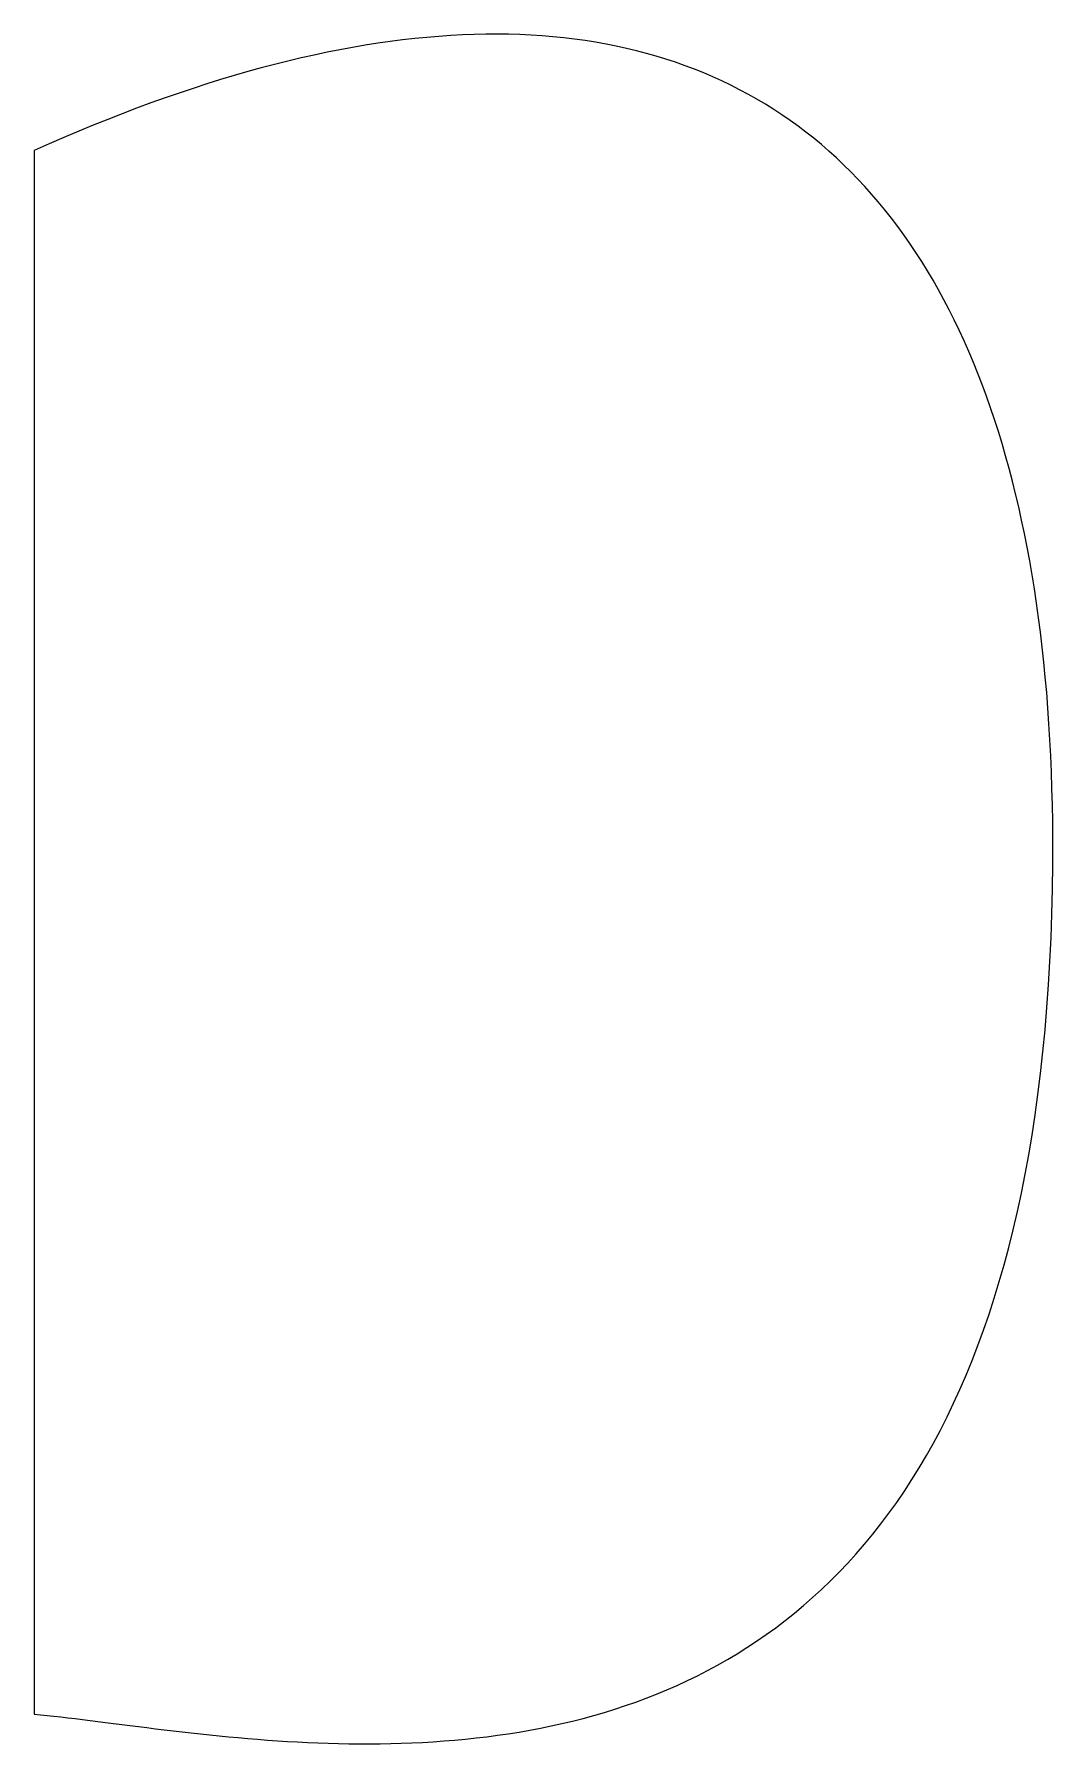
# Model space of a CAD drawing. Extents: x 12.1 to 24.6, y 10.5 to 31.4.
import ezdxf

# ---------------------------------------------------------------- set-up
doc = ezdxf.new("R2010")
doc.units = 0
doc.layers.add('dxf2', color=7, linetype='CONTINUOUS')

msp = doc.modelspace()

# ---------------------------------------------------------------- linework, layer by layer
at = {"layer": 'dxf2', "color": 1}
for p, q in [((16.461805, 31.339252), (16.310047, 31.317602)), ((16.612289, 31.358562), (16.461805, 31.339252)), ((16.761494, 31.375522), (16.612289, 31.358562)), ((16.909417, 31.390142), (16.761494, 31.375522)), ((17.056053, 31.402422), (16.909417, 31.390142)), ((17.201398, 31.412322), (17.056053, 31.402422)), ((17.345449, 31.419922), (17.201398, 31.412322)), ((17.488202, 31.425222), (17.345449, 31.419922)), ((17.629652, 31.428122), (17.488202, 31.425222)), ((17.769797, 31.428741), (17.629652, 31.428122)), ((17.908631, 31.427041), (17.769797, 31.428741)), ((18.046152, 31.423041), (17.908631, 31.427041)), ((18.182355, 31.416641), (18.046152, 31.423041)), ((18.317237, 31.407941), (18.182355, 31.416641)), ((18.450793, 31.396951), (18.317237, 31.407941)), ((18.583021, 31.383641), (18.450793, 31.396951)), ((18.713915, 31.368021), (18.583021, 31.383641)), ((18.843472, 31.350091), (18.713915, 31.368021)), ((18.971688, 31.329851), (18.843472, 31.350091)), ((19.098558, 31.307301), (18.971688, 31.329851)), ((15.37294, 31.138312), (15.212366, 31.100182)), ((15.532267, 31.174082), (15.37294, 31.138312)), ((15.690341, 31.207492), (15.532267, 31.174082)), ((15.847161, 31.238552), (15.690341, 31.207492)), ((16.002721, 31.267252), (15.847161, 31.238552)), ((16.157017, 31.293602), (16.002721, 31.267252)), ((16.310047, 31.317602), (16.157017, 31.293602)), ((19.224081, 31.282451), (19.098558, 31.307301)), ((19.34825, 31.255291), (19.224081, 31.282451)), ((19.471063, 31.225831), (19.34825, 31.255291)), ((19.592516, 31.194071), (19.471063, 31.225831)), ((19.712604, 31.160011), (19.592516, 31.194071)), ((19.831324, 31.123661), (19.712604, 31.160011)), ((19.948672, 31.085021), (19.831324, 31.123661)), ((14.55767, 30.923992), (14.390915, 30.874021)), ((14.723196, 30.971592), (14.55767, 30.923992)), ((14.887489, 31.016822), (14.723196, 30.971592)), ((15.050548, 31.059682), (14.887489, 31.016822)), ((15.212366, 31.100182), (15.050548, 31.059682)), ((20.064644, 31.044091), (19.948672, 31.085021)), ((20.179236, 31.000871), (20.064644, 31.044091)), ((20.292445, 30.955361), (20.179236, 31.000871)), ((20.404267, 30.90757), (20.292445, 30.955361)), ((20.514696, 30.8575), (20.404267, 30.90757)), ((13.883322, 30.709871), (13.711694, 30.650391)), ((14.053738, 30.766961), (13.883322, 30.709871)), ((14.222937, 30.821681), (14.053738, 30.766961)), ((14.390915, 30.874021), (14.222937, 30.821681)), ((20.62373, 30.80515), (20.514696, 30.8575)), ((20.731365, 30.75052), (20.62373, 30.80515)), ((20.837597, 30.69362), (20.731365, 30.75052)), ((13.364814, 30.524291), (13.18957, 30.457661)), ((13.538856, 30.588531), (13.364814, 30.524291)), ((13.711694, 30.650391), (13.538856, 30.588531)), ((20.942421, 30.63444), (20.837597, 30.69362)), ((21.045835, 30.57299), (20.942421, 30.63444)), ((21.147834, 30.50927), (21.045835, 30.57299)), ((21.248414, 30.44329), (21.147834, 30.50927)), ((12.835496, 30.317231), (12.656673, 30.243431)), ((13.01313, 30.388641), (12.835496, 30.317231)), ((13.18957, 30.457661), (13.01313, 30.388641)), ((21.347574, 30.37504), (21.248414, 30.44329)), ((21.445304, 30.30453), (21.347574, 30.37504)), ((21.541604, 30.23176), (21.445304, 30.30453)), ((12.295474, 30.088641), (12.113219, 30.007406)), ((12.476664, 30.167231), (12.295474, 30.088641)), ((12.656673, 30.243431), (12.476664, 30.167231)), ((21.636474, 30.15673), (21.541604, 30.23176)), ((21.729904, 30.07945), (21.636474, 30.15673)), ((21.821894, 29.99991), (21.729904, 30.07945)), ((12.113219, 30.007406), (12.113219, 29.85819)), ((21.912434, 29.91812), (21.821894, 29.99991)), ((22.001524, 29.83408), (21.912434, 29.91812)), ((12.113219, 29.85819), (12.113219, 29.708975)), ((12.113219, 29.708975), (12.113219, 29.559759)), ((22.089165, 29.74779), (22.001524, 29.83408)), ((22.175345, 29.65926), (22.089165, 29.74779)), ((22.260065, 29.56848), (22.175345, 29.65926)), ((12.113219, 29.559759), (12.113219, 29.410543)), ((22.343315, 29.47546), (22.260065, 29.56848)), ((22.425095, 29.38021), (22.343315, 29.47546)), ((12.113219, 29.410543), (12.113219, 29.261327)), ((12.113219, 29.261327), (12.113219, 29.112111)), ((22.505405, 29.28272), (22.425095, 29.38021)), ((22.584235, 29.18299), (22.505405, 29.28272)), ((12.113219, 29.112111), (12.113219, 28.962895)), ((22.661585, 29.08103), (22.584235, 29.18299)), ((22.737455, 28.976841), (22.661585, 29.08103)), ((12.113219, 28.962895), (12.113219, 28.813679)), ((22.811835, 28.870423), (22.737455, 28.976841)), ((22.884725, 28.76178), (22.811835, 28.870423)), ((12.113219, 28.813679), (12.113219, 28.664464)), ((12.113219, 28.664464), (12.113219, 28.515248)), ((22.956115, 28.650912), (22.884725, 28.76178)), ((23.026005, 28.537823), (22.956115, 28.650912)), ((12.113219, 28.515248), (12.113219, 28.366032)), ((23.094385, 28.422514), (23.026005, 28.537823)), ((23.161265, 28.304987), (23.094385, 28.422514)), ((12.113219, 28.366032), (12.113219, 28.216817)), ((12.113219, 28.216817), (12.113219, 28.067601)), ((23.226625, 28.185245), (23.161265, 28.304987)), ((12.113219, 28.067601), (12.113219, 27.918385)), ((23.290475, 28.06329), (23.226625, 28.185245)), ((23.352805, 27.939124), (23.290475, 28.06329)), ((12.113219, 27.918385), (12.113219, 27.769169)), ((23.413615, 27.812748), (23.352805, 27.939124)), ((23.472895, 27.684166), (23.413615, 27.812748)), ((12.113219, 27.769169), (12.113219, 27.619954)), ((12.113219, 27.619954), (12.113219, 27.470738)), ((23.530645, 27.553379), (23.472895, 27.684166)), ((12.113219, 27.470738), (12.113219, 27.321521)), ((23.586855, 27.420389), (23.530645, 27.553379)), ((23.641525, 27.285198), (23.586855, 27.420389)), ((12.113219, 27.321521), (12.113219, 27.172306)), ((12.113219, 27.172306), (12.113219, 27.02309)), ((23.694655, 27.147809), (23.641525, 27.285198)), ((23.746235, 27.008224), (23.694655, 27.147809)), ((12.113219, 27.02309), (12.113219, 26.873874)), ((23.796265, 26.866445), (23.746235, 27.008224)), ((12.113219, 26.873874), (12.113219, 26.724659)), ((23.844745, 26.722475), (23.796265, 26.866445)), ((12.113219, 26.724659), (12.113219, 26.575443)), ((12.113219, 26.575443), (12.113219, 26.426227)), ((23.891666, 26.576314), (23.844745, 26.722475)), ((23.937026, 26.427966), (23.891666, 26.576314)), ((12.113219, 26.426227), (12.113219, 26.277011)), ((23.980816, 26.277432), (23.937026, 26.427966)), ((12.113219, 26.277011), (12.113219, 26.127796)), ((12.113219, 26.127796), (12.113219, 25.97858)), ((24.023036, 26.124715), (23.980816, 26.277432)), ((24.063686, 25.969816), (24.023036, 26.124715)), ((12.113219, 25.97858), (12.113219, 25.829364)), ((24.102756, 25.812739), (24.063686, 25.969816)), ((12.113219, 25.829364), (12.113219, 25.680149)), ((24.140236, 25.653484), (24.102756, 25.812739)), ((12.113219, 25.680149), (12.113219, 25.530932)), ((12.113219, 25.530932), (12.113219, 25.381716)), ((24.176136, 25.492054), (24.140236, 25.653484)), ((24.210446, 25.328452), (24.176136, 25.492054)), ((12.113219, 25.381716), (12.113219, 25.232501)), ((24.243166, 25.162679), (24.210446, 25.328452)), ((12.113219, 25.232501), (12.113219, 25.083285)), ((12.113219, 25.083285), (12.113219, 24.934069)), ((24.274286, 24.994738), (24.243166, 25.162679)), ((12.113219, 24.934069), (12.113219, 24.784853)), ((24.303806, 24.824631), (24.274286, 24.994738)), ((12.113219, 24.784853), (12.113219, 24.635638)), ((24.331716, 24.652359), (24.303806, 24.824631)), ((24.358016, 24.477925), (24.331716, 24.652359)), ((12.113219, 24.635638), (12.113219, 24.486422)), ((12.113219, 24.486422), (12.113219, 24.337206)), ((24.382706, 24.301332), (24.358016, 24.477925)), ((12.113219, 24.337206), (12.113219, 24.187991)), ((24.405776, 24.12258), (24.382706, 24.301332)), ((12.113219, 24.187991), (12.113219, 24.038775)), ((12.113219, 24.038775), (12.113219, 23.889559)), ((24.427226, 23.941674), (24.405776, 24.12258)), ((12.113219, 23.889559), (12.113219, 23.740342)), ((24.447056, 23.758612), (24.427226, 23.941674)), ((12.113219, 23.740342), (12.113219, 23.591127)), ((24.465256, 23.5734), (24.447056, 23.758612)), ((12.113219, 23.591127), (12.113219, 23.441911)), ((12.113219, 23.441911), (12.113219, 23.292695)), ((24.481826, 23.386039), (24.465256, 23.5734)), ((12.113219, 23.292695), (12.113219, 23.14348)), ((24.496756, 23.196531), (24.481826, 23.386039)), ((24.510046, 23.004878), (24.496756, 23.196531)), ((12.113219, 23.14348), (12.113219, 22.994264)), ((12.113219, 22.994264), (12.113219, 22.845048)), ((24.521696, 22.811082), (24.510046, 23.004878)), ((12.113219, 22.845048), (12.113219, 22.695833)), ((24.531696, 22.615146), (24.521696, 22.811082)), ((12.113219, 22.695833), (12.113219, 22.546617)), ((24.539996, 22.417071), (24.531696, 22.615146)), ((12.113219, 22.546617), (12.113219, 22.397401)), ((12.113219, 22.397401), (12.113219, 22.248185)), ((24.546696, 22.216859), (24.539996, 22.417071)), ((12.113219, 22.248185), (12.113219, 22.09897)), ((24.551696, 22.014513), (24.546696, 22.216859)), ((12.113219, 22.09897), (12.113219, 21.949753)), ((12.113219, 21.949753), (12.113219, 21.800537)), ((24.555096, 21.810035), (24.551696, 22.014513)), ((12.113219, 21.800537), (12.113219, 21.651322)), ((24.556796, 21.603427), (24.555096, 21.810035)), ((12.113219, 21.651322), (12.113219, 21.502106)), ((24.556418, 21.291325), (24.556796, 21.603427)), ((12.113219, 21.502106), (12.113219, 21.35289)), ((12.113219, 21.35289), (12.113219, 21.203675)), ((12.113219, 21.203675), (12.113219, 21.054459)), ((24.552718, 20.984989), (24.556418, 21.291325)), ((12.113219, 21.054459), (12.113219, 20.905243)), ((12.113219, 20.905243), (12.113219, 20.756027)), ((24.545718, 20.684368), (24.552718, 20.984989)), ((12.113219, 20.756027), (12.113219, 20.606812)), ((24.535418, 20.38941), (24.545718, 20.684368)), ((12.113219, 20.606812), (12.113219, 20.457596)), ((12.113219, 20.457596), (12.113219, 20.308379)), ((12.113219, 20.308379), (12.113219, 20.159164)), ((24.521908, 20.100062), (24.535418, 20.38941)), ((12.113219, 20.159164), (12.113219, 20.009948)), ((24.505218, 19.816275), (24.521908, 20.100062)), ((12.113219, 20.009948), (12.113219, 19.860732)), ((12.113219, 19.860732), (12.113219, 19.711516)), ((12.113219, 19.711516), (12.113219, 19.562301)), ((24.485398, 19.537996), (24.505218, 19.816275)), ((12.113219, 19.562301), (12.113219, 19.413085)), ((24.462488, 19.265174), (24.485398, 19.537996)), ((12.113219, 19.413085), (12.113219, 19.263869)), ((12.113219, 19.263869), (12.113219, 19.114654)), ((24.436528, 18.997756), (24.462488, 19.265174)), ((12.113219, 19.114654), (12.113219, 18.965438)), ((12.113219, 18.965438), (12.113219, 18.816222)), ((12.113219, 18.816222), (12.113219, 18.667007)), ((24.407568, 18.735692), (24.436528, 18.997756)), ((12.113219, 18.667007), (12.113219, 18.51779)), ((24.375648, 18.478929), (24.407568, 18.735692)), ((12.113219, 18.51779), (12.113219, 18.368574)), ((24.340818, 18.227417), (24.375648, 18.478929)), ((12.113219, 18.368574), (12.113219, 18.219358)), ((12.113219, 18.219358), (12.113219, 18.070143)), ((24.303118, 17.981104), (24.340818, 18.227417)), ((12.113219, 18.070143), (12.113219, 17.920927)), ((24.262588, 17.739937), (24.303118, 17.981104)), ((12.113219, 17.920927), (12.113219, 17.771711)), ((12.113219, 17.771711), (12.113219, 17.622496)), ((12.113219, 17.622496), (12.113219, 17.47328)), ((24.219268, 17.503867), (24.262588, 17.739937)), ((12.113219, 17.47328), (12.113219, 17.324064)), ((24.173208, 17.272839), (24.219268, 17.503867)), ((12.113219, 17.324064), (12.113219, 17.174849)), ((12.113219, 17.174849), (12.113219, 17.025633)), ((24.124458, 17.046804), (24.173208, 17.272839)), ((12.113219, 17.025633), (12.113219, 16.876417)), ((24.073048, 16.82571), (24.124458, 17.046804)), ((12.113219, 16.876417), (12.113219, 16.7272)), ((12.113219, 16.7272), (12.113219, 16.577985)), ((24.019028, 16.609504), (24.073048, 16.82571)), ((12.113219, 16.577985), (12.113219, 16.428769)), ((23.962438, 16.398136), (24.019028, 16.609504)), ((12.113219, 16.428769), (12.113219, 16.279553)), ((23.903328, 16.191554), (23.962438, 16.398136)), ((12.113219, 16.279553), (12.113219, 16.130338)), ((12.113219, 16.130338), (12.113219, 15.981122)), ((23.841737, 15.989706), (23.903328, 16.191554)), ((12.113219, 15.981122), (12.113219, 15.831906)), ((23.777707, 15.792541), (23.841737, 15.989706)), ((12.113219, 15.831906), (12.113219, 15.68269)), ((12.113219, 15.68269), (12.113219, 15.533475)), ((23.711287, 15.600007), (23.777707, 15.792541)), ((12.113219, 15.533475), (12.113219, 15.384259)), ((23.642517, 15.412052), (23.711287, 15.600007)), ((12.113219, 15.384259), (12.113219, 15.235043)), ((23.571437, 15.228626), (23.642517, 15.412052)), ((12.113219, 15.235043), (12.113219, 15.085828)), ((12.113219, 15.085828), (12.113219, 14.936611)), ((23.422537, 14.875148), (23.498097, 15.049675)), ((23.498097, 15.049675), (23.571437, 15.228626)), ((12.113219, 14.936611), (12.113219, 14.787395)), ((23.344797, 14.704995), (23.422537, 14.875148)), ((12.113219, 14.787395), (12.113219, 14.63818)), ((12.113219, 14.63818), (12.113219, 14.488964)), ((23.264927, 14.539164), (23.344797, 14.704995)), ((12.113219, 14.488964), (12.113219, 14.339748)), ((23.182967, 14.377602), (23.264927, 14.539164)), ((12.113219, 14.339748), (12.113219, 14.190532)), ((23.012947, 14.067082), (23.098957, 14.220259)), ((23.098957, 14.220259), (23.182967, 14.377602)), ((12.113219, 14.190532), (12.113219, 14.041317)), ((12.113219, 14.041317), (12.113219, 13.892101)), ((22.924977, 13.918021), (23.012947, 14.067082)), ((12.113219, 13.892101), (12.113219, 13.742885)), ((22.835087, 13.773023), (22.924977, 13.918021)), ((12.113219, 13.742885), (12.113219, 13.59367)), ((12.113219, 13.59367), (12.113219, 13.444454)), ((22.649737, 13.495011), (22.743327, 13.632036)), ((22.743327, 13.632036), (22.835087, 13.773023)), ((12.113219, 13.444454), (12.113219, 13.295238)), ((22.554367, 13.361893), (22.649737, 13.495011)), ((12.113219, 13.295238), (12.113219, 13.146022)), ((22.358427, 13.107178), (22.457247, 13.232632)), ((22.457247, 13.232632), (22.554367, 13.361893)), ((12.113219, 13.146022), (12.113219, 12.996806)), ((12.113219, 12.996806), (12.113219, 12.84759)), ((22.155873, 12.867478), (22.257956, 12.985477)), ((22.257956, 12.985477), (22.358427, 13.107178)), ((12.113219, 12.84759), (12.113219, 12.698374)), ((21.947044, 12.642382), (22.052221, 12.753131)), ((22.052221, 12.753131), (22.155873, 12.867478)), ((12.113219, 12.698374), (12.113219, 12.549159)), ((12.113219, 12.549159), (12.113219, 12.399943)), ((21.73229, 12.431475), (21.840386, 12.535181)), ((21.840386, 12.535181), (21.947044, 12.642382)), ((12.113219, 12.399943), (12.113219, 12.250727)), ((21.511957, 12.234344), (21.622799, 12.331214)), ((21.622799, 12.331214), (21.73229, 12.431475)), ((12.113219, 12.250727), (12.113219, 12.101512)), ((21.286393, 12.050574), (21.399807, 12.140814)), ((21.399807, 12.140814), (21.511957, 12.234344)), ((12.113219, 12.101512), (12.113219, 11.952296)), ((12.113219, 11.952296), (12.113219, 11.80308)), ((21.055945, 11.879764), (21.171757, 11.963574)), ((21.171757, 11.963574), (21.286393, 12.050574)), ((12.113219, 11.80308), (12.113219, 11.653865)), ((20.701876, 11.646934), (20.82096, 11.721494)), ((20.82096, 11.721494), (20.938998, 11.799084)), ((20.938998, 11.799084), (21.055945, 11.879764)), ((12.113219, 11.653865), (12.113219, 11.504649)), ((12.113219, 11.504649), (12.113219, 11.355432)), ((20.338772, 11.440913), (20.460738, 11.506694)), ((20.460738, 11.506694), (20.581787, 11.575354)), ((20.581787, 11.575354), (20.701876, 11.646934)), ((12.113219, 11.355432), (12.113219, 11.206216)), ((19.967807, 11.260323), (20.092263, 11.317783)), ((20.092263, 11.317783), (20.215932, 11.377963)), ((20.215932, 11.377963), (20.338772, 11.440913)), ((12.113219, 11.206216), (12.113219, 11.057001)), ((19.462987, 11.056673), (19.590154, 11.103763)), ((19.590154, 11.103763), (19.716709, 11.153363)), ((19.716709, 11.153363), (19.842608, 11.205533)), ((19.842608, 11.205533), (19.967807, 11.260323)), ((12.113219, 11.057001), (12.113219, 10.907785)), ((12.113219, 10.907785), (12.191429, 10.900385)), ((12.191429, 10.900385), (12.271759, 10.892285)), ((12.271759, 10.892285), (12.354169, 10.883485)), ((12.354169, 10.883485), (12.438619, 10.874085)), ((12.438619, 10.874085), (12.525059, 10.864075)), ((12.525059, 10.864075), (12.613449, 10.853545)), ((18.819475, 10.857173), (18.949055, 10.892453)), ((18.949055, 10.892453), (19.07824, 10.929993)), ((19.07824, 10.929993), (19.206986, 10.969843)), ((19.206986, 10.969843), (19.335249, 11.012053)), ((19.335249, 11.012053), (19.462987, 11.056673)), ((12.613449, 10.853545), (12.703749, 10.842535)), ((12.703749, 10.842535), (12.795909, 10.831095)), ((12.795909, 10.831095), (12.889889, 10.819285)), ((12.889889, 10.819285), (12.985649, 10.807155)), ((12.985649, 10.807155), (13.083139, 10.794755)), ((13.083139, 10.794755), (13.182319, 10.782135)), ((13.182319, 10.782135), (13.283147, 10.769345)), ((13.283147, 10.769345), (13.385576, 10.756435)), ((13.385576, 10.756435), (13.489564, 10.743465)), ((13.489564, 10.743465), (13.595068, 10.730485)), ((13.595068, 10.730485), (13.702044, 10.717535)), ((13.702044, 10.717535), (13.810448, 10.704685)), ((13.810448, 10.704685), (13.920238, 10.691975)), ((13.920238, 10.691975), (14.031369, 10.679455)), ((14.031369, 10.679455), (14.143799, 10.667185)), ((14.143799, 10.667185), (14.257484, 10.655215)), ((14.257484, 10.655215), (14.37238, 10.643585)), ((17.773798, 10.649993), (17.90498, 10.669073)), ((17.90498, 10.669073), (18.036114, 10.689993)), ((18.036114, 10.689993), (18.167156, 10.712813)), ((18.167156, 10.712813), (18.298064, 10.737583)), ((18.298064, 10.737583), (18.428792, 10.764353)), ((18.428792, 10.764353), (18.5593, 10.793173)), ((18.5593, 10.793173), (18.689542, 10.824093)), ((18.689542, 10.824093), (18.819475, 10.857173)), ((14.37238, 10.643585), (14.488444, 10.632355)), ((14.488444, 10.632355), (14.605633, 10.621575)), ((14.605633, 10.621575), (14.723903, 10.611305)), ((14.723903, 10.611305), (14.84321, 10.601605)), ((14.84321, 10.601605), (14.963512, 10.592505)), ((14.963512, 10.592505), (15.084766, 10.584005)), ((15.084766, 10.584005), (15.206926, 10.576305)), ((15.206926, 10.576305), (15.329951, 10.569305)), ((15.329951, 10.569305), (15.453795, 10.563105)), ((15.453795, 10.563105), (15.578417, 10.557805)), ((15.578417, 10.557805), (15.703773, 10.553405)), ((15.703773, 10.553405), (15.829819, 10.550005)), ((15.829819, 10.550005), (15.956511, 10.547605)), ((15.956511, 10.547605), (16.083807, 10.546305)), ((16.083807, 10.546305), (16.211663, 10.546097)), ((16.211663, 10.546097), (16.340035, 10.547063)), ((16.340035, 10.547063), (16.468881, 10.549263)), ((16.468881, 10.549263), (16.598156, 10.552763)), ((16.598156, 10.552763), (16.727817, 10.557563)), ((16.727817, 10.557563), (16.857822, 10.563763)), ((16.857822, 10.563763), (16.988125, 10.571363)), ((16.988125, 10.571363), (17.118684, 10.580463)), ((17.118684, 10.580463), (17.249456, 10.591093)), ((17.249456, 10.591093), (17.380396, 10.603313)), ((17.380396, 10.603313), (17.511462, 10.617163)), ((17.511462, 10.617163), (17.642611, 10.632703)), ((17.642611, 10.632703), (17.773798, 10.649993))]:
    msp.add_line(p, q, dxfattribs=at)

doc.saveas('drawing.dxf')
